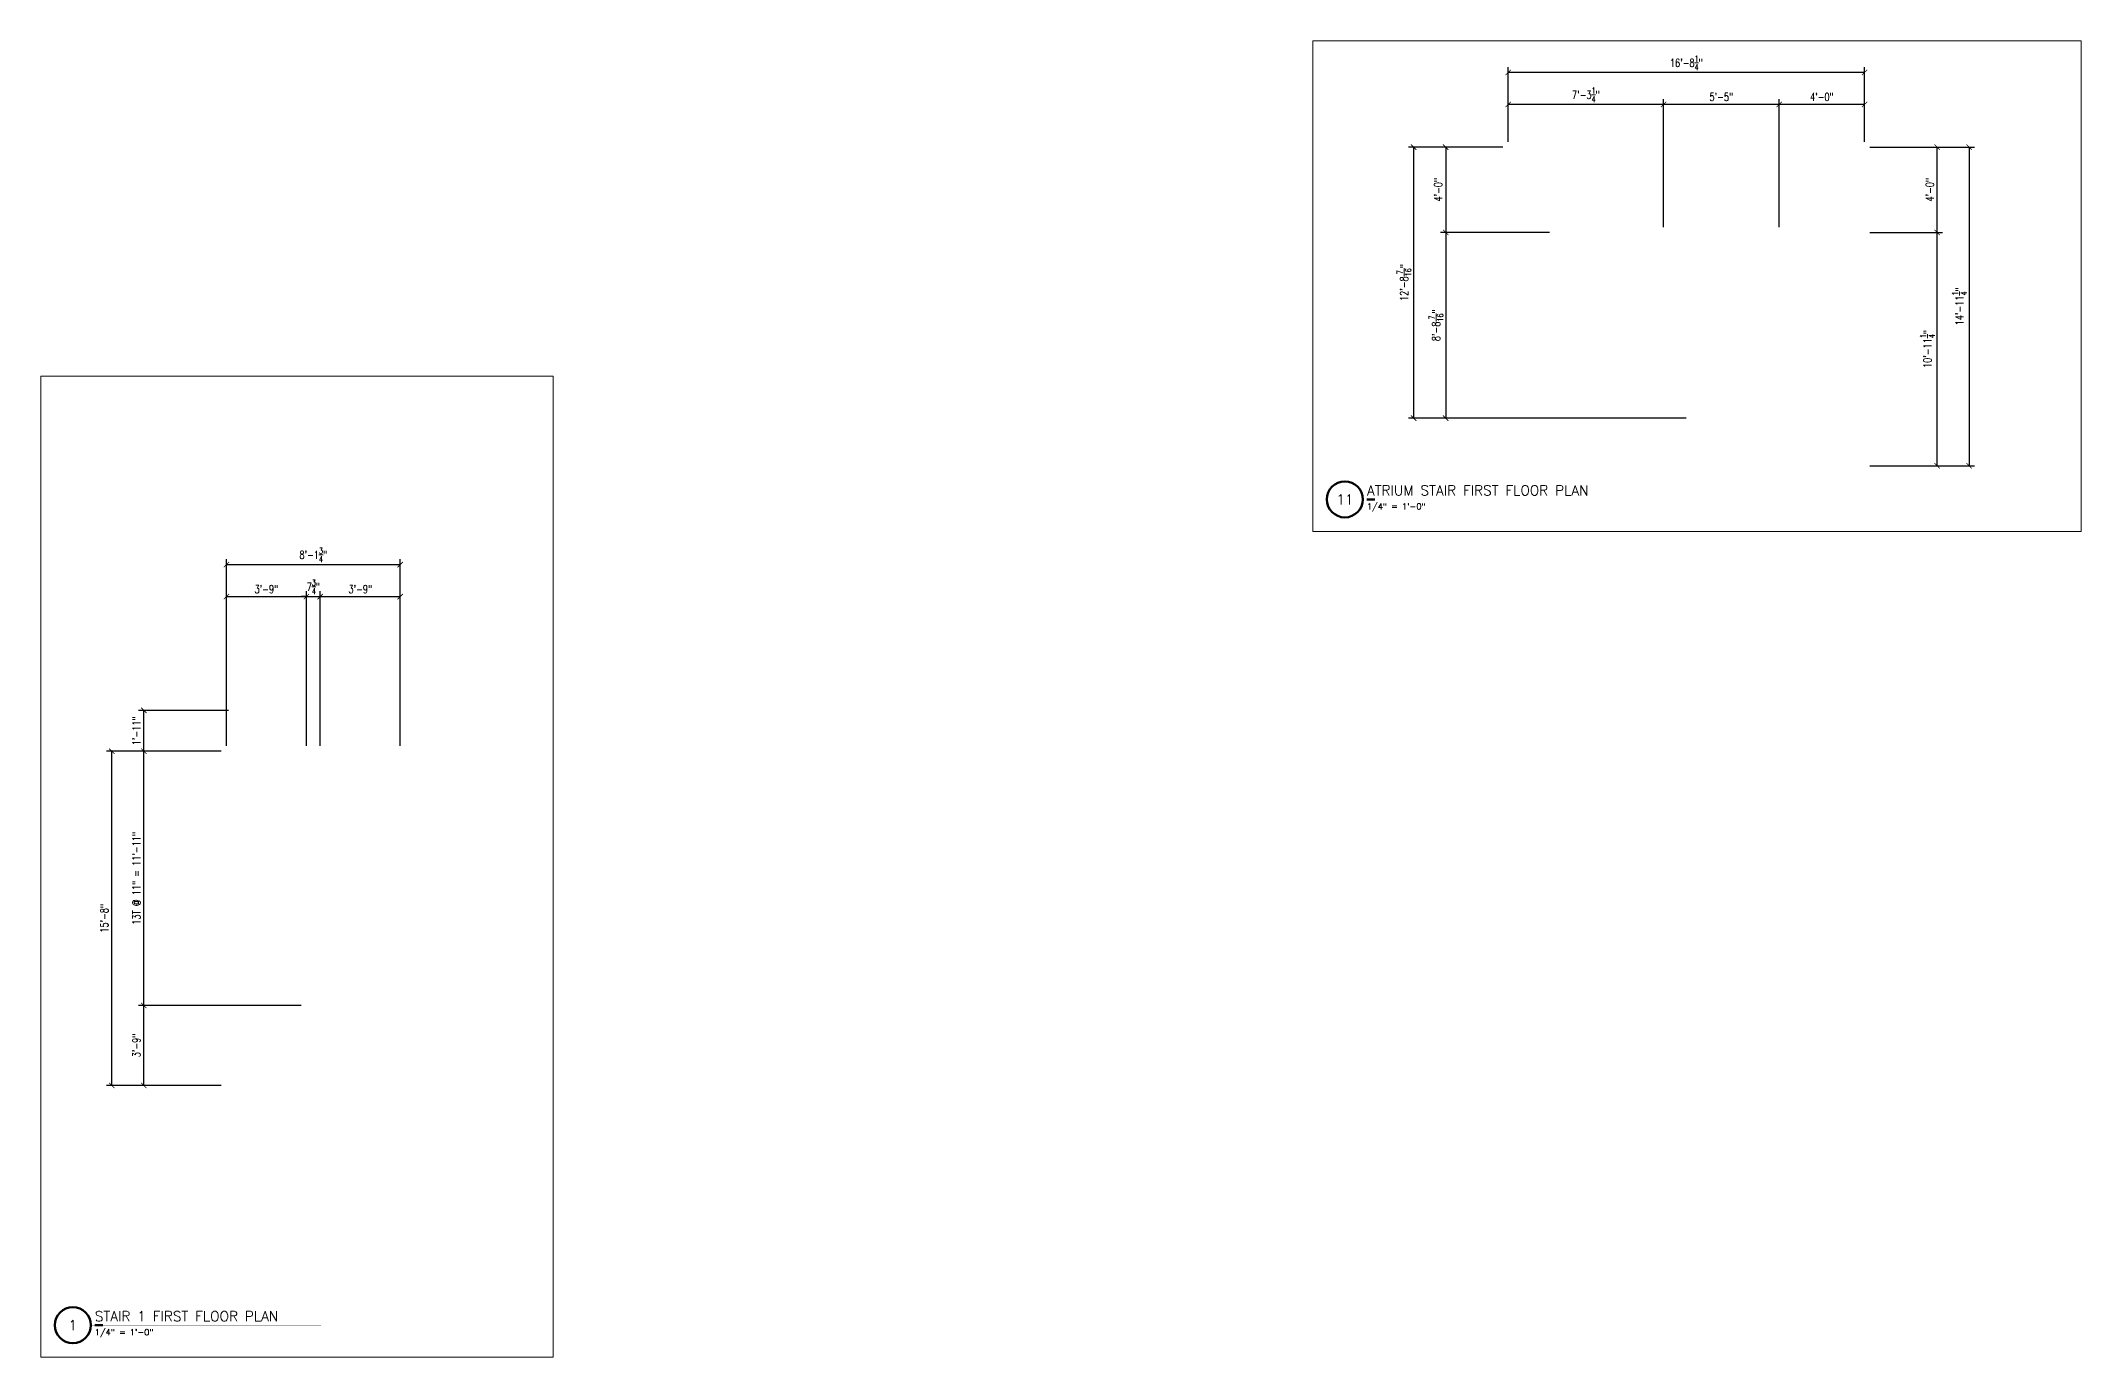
# Model space of a CAD drawing. Header units: inches. Extents: x 267 to 2136, y 549 to 1290.
# Drawn here: x 267 to 1414, y 549 to 1290 of the extents above; entities that cross this region are included whole.
import ezdxf
from ezdxf.enums import TextEntityAlignment as Align

# ---------------------------------------------------------------- set-up
doc = ezdxf.new("R2010")
doc.units = ezdxf.units.IN
doc.header["$LTSCALE"] = 0.5
doc.header["$MEASUREMENT"] = 0
doc.layers.get('0').update_dxf_attribs({"lineweight": 18})
doc.layers.get('Defpoints').update_dxf_attribs({"color": 140, "lineweight": 18})
doc.layers.add('A-Anno-Dims', color=211, linetype='Continuous', lineweight=18)
doc.layers.add('G-Anno-Ttlb', color=213, linetype='Continuous', lineweight=50)
doc.layers.add('A-Anno-Titl-Nplt', color=140, linetype='Continuous', lineweight=18, plot=False)
doc.styles.add('Arch-Dim', font='romans.shx', dxfattribs={"width": 0.75})
doc.styles.add('RomanS', font='romans.shx')
doc.dimstyles.new('Aec-Arch-I-96', dxfattribs={"dimscale": 96, "dimtxt": 0.09375, "dimasz": 0.0625, "dimexe": 0.0625, "dimexo": 0.0625, "dimgap": 0.03125, "dimtad": 1, "dimdec": 4, "dimzin": 3, "dimdsep": 46, "dimlunit": 4, "dimtxsty": 'Arch-Dim', "dimblk": 'ARCHTICK', "dimcen": 0.09375, "dimazin": 2, "dimtfac": 0.75, "dimtdec": 4, "dimtix": 1, "dimtmove": 2, "dimatfit": 2, "dimfxl": 1, "dimtolj": 1, "dimtzin": 0, "dimarcsym": 0})

# ---------------------------------------------------------------- blocks, each defined once
blk = doc.blocks.new('Anno_Title_A1')
at = {"color": 0, "linetype": 'ByBlock', "lineweight": -2}
blk.add_circle((0, 0), 2.25, dxfattribs=at)
blk.add_circle((0, 0), 2.25, dxfattribs=at)
at = {"color": 0, "linetype": 'ByBlock', "lineweight": -2, "style": 'RomanS'}
blk.add_attdef('NUMBER', text='', height=1.25, dxfattribs=at).set_placement((0, 0), align=Align.MIDDLE)
blk = doc.blocks.new('Anno_Title_T1')
at = {"color": 0, "linetype": 'ByBlock', "lineweight": -2}
blk.add_lwpolyline([(2.75, 0), (3.75, 0)], dxfattribs=at)
at = {"color": 0, "linetype": 'ByBlock', "lineweight": -2, "style": 'RomanS'}
blk.add_attdef('TITLE', (2.75, 0.5), '', height=1.25, dxfattribs=at)
blk.add_attdef('SCALE', text='', height=0.75, dxfattribs=at).set_placement((2.75, -0.5), align=Align.TOP_LEFT)
blk = doc.blocks.new('_ArchTick')
at = {"color": 0, "linetype": 'ByBlock', "const_width": 0.15}
blk.add_lwpolyline([(-0.5, -0.5), (0.5, 0.5)], dxfattribs=at)
blk = doc.blocks.new('*D14')
at = {"layer": 'A-Anno-Dims', "color": 0, "lineweight": -2, "transparency": 16777216}
for p, q in [((371.5, 892.9), (371.5, 979.9)), ((371.5, 976.9), (416.5, 976.9)), ((416.5, 892.9), (416.5, 979.9))]:
    blk.add_line(p, q, dxfattribs=at)
at = {"layer": 'Defpoints', "color": 0, "transparency": 16777216}
for p in [(416.5, 976.9), (371.5, 889.9), (416.5, 889.9)]:
    blk.add_point(p, dxfattribs=at)
at = {"layer": 'A-Anno-Dims', "color": 0, "lineweight": -2, "transparency": 16777216, "xscale": 3, "yscale": 3, "zscale": 3, "rotation": 180}
blk.add_blockref('_ArchTick', (371.5, 976.9), dxfattribs=at)
at = {"layer": 'A-Anno-Dims', "color": 0, "lineweight": -2, "transparency": 16777216, "xscale": 3, "yscale": 3, "zscale": 3}
blk.add_blockref('_ArchTick', (416.5, 976.9), dxfattribs=at)
at = {"layer": 'A-Anno-Dims', "color": 0, "transparency": 16777216, "insert": (394, 981.1), "char_height": 4.5, "attachment_point": 5, "style": 'Arch-Dim'}
blk.add_mtext('\\A1;3\'-9"', dxfattribs=at)
blk = doc.blocks.new('*D15')
at = {"layer": 'A-Anno-Dims', "color": 0, "lineweight": -2, "transparency": 16777216}
for p, q in [((424.3, 892.9), (424.3, 979.9)), ((424.3, 976.9), (469.2, 976.9)), ((469.2, 892.9), (469.2, 979.9))]:
    blk.add_line(p, q, dxfattribs=at)
at = {"layer": 'Defpoints', "color": 0, "transparency": 16777216}
for p in [(469.2, 976.9), (424.3, 889.9), (469.2, 889.9)]:
    blk.add_point(p, dxfattribs=at)
at = {"layer": 'A-Anno-Dims', "color": 0, "lineweight": -2, "transparency": 16777216, "xscale": 3, "yscale": 3, "zscale": 3, "rotation": 180}
blk.add_blockref('_ArchTick', (424.3, 976.9), dxfattribs=at)
at = {"layer": 'A-Anno-Dims', "color": 0, "lineweight": -2, "transparency": 16777216, "xscale": 3, "yscale": 3, "zscale": 3}
blk.add_blockref('_ArchTick', (469.2, 976.9), dxfattribs=at)
at = {"layer": 'A-Anno-Dims', "color": 0, "transparency": 16777216, "insert": (446.8, 981.1), "char_height": 4.5, "attachment_point": 5, "style": 'Arch-Dim'}
blk.add_mtext('\\A1;3\'-9"', dxfattribs=at)
blk = doc.blocks.new('*D16')
at = {"layer": 'A-Anno-Dims', "color": 0, "lineweight": -2, "transparency": 16777216}
for p, q in [((416.4999, 976.9375), (413.4999, 976.9375)), ((416.4999, 892.8749), (416.4999, 979.9375)), ((416.4999, 976.9375), (424.2501, 976.9375)), ((424.2501, 892.8749), (424.2501, 979.9375)), ((424.2501, 976.9375), (427.2501, 976.9375))]:
    blk.add_line(p, q, dxfattribs=at)
at = {"layer": 'Defpoints', "color": 0, "transparency": 16777216}
for p in [(424.2501, 976.9375), (416.4999, 889.8749), (424.2501, 889.8749)]:
    blk.add_point(p, dxfattribs=at)
at = {"layer": 'A-Anno-Dims', "color": 0, "lineweight": -2, "transparency": 16777216, "xscale": 3, "yscale": 3, "zscale": 3}
blk.add_blockref('_ArchTick', (416.4999, 976.9375), dxfattribs=at)
at = {"layer": 'A-Anno-Dims', "color": 0, "lineweight": -2, "transparency": 16777216, "xscale": 3, "yscale": 3, "zscale": 3, "rotation": 180}
blk.add_blockref('_ArchTick', (424.2501, 976.9375), dxfattribs=at)
at = {"layer": 'A-Anno-Dims', "color": 0, "transparency": 16777216, "insert": (420.375, 982.375), "char_height": 4.5, "attachment_point": 5, "style": 'Arch-Dim'}
blk.add_mtext('\\A1;7{\\H0.750000x;\\S3/4;}"', dxfattribs=at)
blk = doc.blocks.new('*D17')
at = {"layer": 'A-Anno-Dims', "color": 0, "lineweight": -2, "transparency": 16777216}
for p, q in [((371.5, 892.8749), (371.5, 997.9375)), ((371.5, 994.9375), (469.25, 994.9375)), ((469.25, 892.8749), (469.25, 997.9375))]:
    blk.add_line(p, q, dxfattribs=at)
at = {"layer": 'Defpoints', "color": 0, "transparency": 16777216}
for p in [(469.25, 994.9375), (371.5, 889.8749), (469.25, 889.8749)]:
    blk.add_point(p, dxfattribs=at)
at = {"layer": 'A-Anno-Dims', "color": 0, "lineweight": -2, "transparency": 16777216, "xscale": 3, "yscale": 3, "zscale": 3, "rotation": 180}
blk.add_blockref('_ArchTick', (371.5, 994.9375), dxfattribs=at)
at = {"layer": 'A-Anno-Dims', "color": 0, "lineweight": -2, "transparency": 16777216, "xscale": 3, "yscale": 3, "zscale": 3}
blk.add_blockref('_ArchTick', (469.25, 994.9375), dxfattribs=at)
at = {"layer": 'A-Anno-Dims', "color": 0, "transparency": 16777216, "insert": (420.375, 1000.375), "char_height": 4.5, "attachment_point": 5, "style": 'Arch-Dim'}
blk.add_mtext('\\A1;8\'-1{\\H0.750000x;\\S3/4;}"', dxfattribs=at)
blk = doc.blocks.new('*D18')
at = {"layer": 'A-Anno-Dims', "color": 0, "lineweight": -2, "transparency": 16777216}
for p, q in [((413.5, 746.9), (322.1, 746.9)), ((325.1, 701.9), (325.1, 746.9)), ((368.5, 701.9), (322.1, 701.9))]:
    blk.add_line(p, q, dxfattribs=at)
at = {"layer": 'Defpoints', "color": 0, "transparency": 16777216}
for p in [(325.1, 746.9), (416.5, 746.9), (371.5, 701.9)]:
    blk.add_point(p, dxfattribs=at)
at = {"layer": 'A-Anno-Dims', "color": 0, "lineweight": -2, "transparency": 16777216, "xscale": 3, "yscale": 3, "zscale": 3}
for p, rotation in [((325.1, 746.9), 90), ((325.1, 701.9), 270)]:
    blk.add_blockref('_ArchTick', p, dxfattribs=dict(at, rotation=rotation))
at = {"layer": 'A-Anno-Dims', "color": 0, "transparency": 16777216, "insert": (320.9, 724.4), "char_height": 4.5, "attachment_point": 5, "rotation": 90, "style": 'Arch-Dim'}
blk.add_mtext('\\A1;3\'-9"', dxfattribs=at)
blk = doc.blocks.new('*D19')
at = {"layer": 'A-Anno-Dims', "color": 0, "lineweight": -2, "transparency": 16777216}
for p, q in [((368.5, 889.9), (322.1, 889.9)), ((325.1, 746.9), (325.1, 889.9)), ((413.5, 746.9), (322.1, 746.9))]:
    blk.add_line(p, q, dxfattribs=at)
at = {"layer": 'Defpoints', "color": 0, "transparency": 16777216}
for p in [(325.1, 889.9), (371.5, 889.9), (416.5, 746.9)]:
    blk.add_point(p, dxfattribs=at)
at = {"layer": 'A-Anno-Dims', "color": 0, "lineweight": -2, "transparency": 16777216, "xscale": 3, "yscale": 3, "zscale": 3}
for p, rotation in [((325.1, 889.9), 90), ((325.1, 746.9), 270)]:
    blk.add_blockref('_ArchTick', p, dxfattribs=dict(at, rotation=rotation))
at = {"layer": 'A-Anno-Dims', "color": 0, "transparency": 16777216, "insert": (320.9, 818.4), "char_height": 4.5, "attachment_point": 5, "rotation": 90, "style": 'Arch-Dim'}
blk.add_mtext('\\A1;13T @ 11" = 11\'-11"', dxfattribs=at)
blk = doc.blocks.new('*D20')
at = {"layer": 'A-Anno-Dims', "color": 0, "lineweight": -2, "transparency": 16777216}
for p, q in [((368.5, 889.9), (304.1, 889.9)), ((307.1, 701.9), (307.1, 889.9)), ((368.5, 701.9), (304.1, 701.9))]:
    blk.add_line(p, q, dxfattribs=at)
at = {"layer": 'Defpoints', "color": 0, "transparency": 16777216}
for p in [(307.1, 889.9), (371.5, 889.9), (371.5, 701.9)]:
    blk.add_point(p, dxfattribs=at)
at = {"layer": 'A-Anno-Dims', "color": 0, "lineweight": -2, "transparency": 16777216, "xscale": 3, "yscale": 3, "zscale": 3}
for p, rotation in [((307.1, 889.9), 90), ((307.1, 701.9), 270)]:
    blk.add_blockref('_ArchTick', p, dxfattribs=dict(at, rotation=rotation))
at = {"layer": 'A-Anno-Dims', "color": 0, "transparency": 16777216, "insert": (302.9, 795.9), "char_height": 4.5, "attachment_point": 5, "rotation": 90, "style": 'Arch-Dim'}
blk.add_mtext('\\A1;15\'-8"', dxfattribs=at)
blk = doc.blocks.new('*D21')
at = {"layer": 'A-Anno-Dims', "color": 0, "lineweight": -2, "transparency": 16777216}
for p, q in [((372.7, 912.9), (322.1, 912.9)), ((325.1, 889.9), (325.1, 912.9)), ((368.5, 889.9), (322.1, 889.9))]:
    blk.add_line(p, q, dxfattribs=at)
at = {"layer": 'Defpoints', "color": 0, "transparency": 16777216}
for p in [(325.1, 912.9), (375.7, 912.9), (371.5, 889.9)]:
    blk.add_point(p, dxfattribs=at)
at = {"layer": 'A-Anno-Dims', "color": 0, "lineweight": -2, "transparency": 16777216, "xscale": 3, "yscale": 3, "zscale": 3}
for p, rotation in [((325.1, 912.9), 90), ((325.1, 889.9), 270)]:
    blk.add_blockref('_ArchTick', p, dxfattribs=dict(at, rotation=rotation))
at = {"layer": 'A-Anno-Dims', "color": 0, "transparency": 16777216, "insert": (320.9, 901.4), "char_height": 4.5, "attachment_point": 5, "rotation": 90, "style": 'Arch-Dim'}
blk.add_mtext('\\A1;1\'-11"', dxfattribs=at)
blk = doc.blocks.new('*D30')
at = {"layer": 'A-Anno-Dims', "color": 0, "lineweight": -2, "transparency": 16777216}
for p, q in [((1295.6, 1181.8), (1336.4, 1181.8)), ((1333.4, 1050.5), (1333.4, 1181.8)), ((1295.6, 1050.5), (1336.4, 1050.5))]:
    blk.add_line(p, q, dxfattribs=at)
at = {"layer": 'Defpoints', "color": 0, "transparency": 16777216}
for p in [(1292.6, 1181.8), (1333.4, 1181.8), (1292.6, 1050.5)]:
    blk.add_point(p, dxfattribs=at)
at = {"layer": 'A-Anno-Dims', "color": 0, "lineweight": -2, "transparency": 16777216, "xscale": 3, "yscale": 3, "zscale": 3}
for p, rotation in [((1333.4, 1181.8), 90), ((1333.4, 1050.5), 270)]:
    blk.add_blockref('_ArchTick', p, dxfattribs=dict(at, rotation=rotation))
at = {"layer": 'A-Anno-Dims', "color": 0, "transparency": 16777216, "insert": (1328, 1116.2), "char_height": 4.5, "attachment_point": 5, "rotation": 90, "style": 'Arch-Dim'}
blk.add_mtext('\\A1;10\'-11{\\H0.750000x;\\S1/4;}"', dxfattribs=at)
blk = doc.blocks.new('*D31')
at = {"layer": 'A-Anno-Dims', "color": 0, "lineweight": -2, "transparency": 16777216}
for p, q in [((1295.6, 1229.8), (1336.4, 1229.8)), ((1333.4, 1181.8), (1333.4, 1229.8)), ((1295.6, 1181.8), (1336.4, 1181.8))]:
    blk.add_line(p, q, dxfattribs=at)
at = {"layer": 'Defpoints', "color": 0, "transparency": 16777216}
for p in [(1292.6, 1229.8), (1333.4, 1229.8), (1292.6, 1181.8)]:
    blk.add_point(p, dxfattribs=at)
at = {"layer": 'A-Anno-Dims', "color": 0, "lineweight": -2, "transparency": 16777216, "xscale": 3, "yscale": 3, "zscale": 3}
for p, rotation in [((1333.4, 1229.8), 90), ((1333.4, 1181.8), 270)]:
    blk.add_blockref('_ArchTick', p, dxfattribs=dict(at, rotation=rotation))
at = {"layer": 'A-Anno-Dims', "color": 0, "transparency": 16777216, "insert": (1329.3, 1205.8), "char_height": 4.5, "attachment_point": 5, "rotation": 90, "style": 'Arch-Dim'}
blk.add_mtext('\\A1;4\'-0"', dxfattribs=at)
blk = doc.blocks.new('*D32')
at = {"layer": 'A-Anno-Dims', "color": 0, "lineweight": -2, "transparency": 16777216}
for p, q in [((1295.6, 1229.8), (1354.4, 1229.8)), ((1351.4, 1229.8), (1351.4, 1050.5)), ((1295.6, 1050.5), (1354.4, 1050.5))]:
    blk.add_line(p, q, dxfattribs=at)
at = {"layer": 'Defpoints', "color": 0, "transparency": 16777216}
for p in [(1292.6, 1229.8), (1292.6, 1050.5), (1351.4, 1050.5)]:
    blk.add_point(p, dxfattribs=at)
at = {"layer": 'A-Anno-Dims', "color": 0, "lineweight": -2, "transparency": 16777216, "xscale": 3, "yscale": 3, "zscale": 3}
for p, rotation in [((1351.4, 1229.8), 90), ((1351.4, 1050.5), 270)]:
    blk.add_blockref('_ArchTick', p, dxfattribs=dict(at, rotation=rotation))
at = {"layer": 'A-Anno-Dims', "color": 0, "transparency": 16777216, "insert": (1346, 1140.2), "char_height": 4.5, "attachment_point": 5, "rotation": 90, "style": 'Arch-Dim'}
blk.add_mtext('\\A1;14\'-11{\\H0.750000x;\\S1/4;}"', dxfattribs=at)
blk = doc.blocks.new('*D33')
at = {"layer": 'A-Anno-Dims', "color": 0, "lineweight": -2, "transparency": 16777216}
for p, q in [((1244.6, 1232.8), (1244.6, 1256.8)), ((1292.6, 1253.8), (1244.6, 1253.8)), ((1292.6, 1232.8), (1292.6, 1256.8))]:
    blk.add_line(p, q, dxfattribs=at)
at = {"layer": 'Defpoints', "color": 0, "transparency": 16777216}
for p in [(1244.6, 1253.8), (1244.6, 1229.8), (1292.6, 1229.8)]:
    blk.add_point(p, dxfattribs=at)
at = {"layer": 'A-Anno-Dims', "color": 0, "lineweight": -2, "transparency": 16777216, "xscale": 3, "yscale": 3, "zscale": 3, "rotation": 180}
blk.add_blockref('_ArchTick', (1244.6, 1253.8), dxfattribs=at)
at = {"layer": 'A-Anno-Dims', "color": 0, "lineweight": -2, "transparency": 16777216, "xscale": 3, "yscale": 3, "zscale": 3}
blk.add_blockref('_ArchTick', (1292.6, 1253.8), dxfattribs=at)
at = {"layer": 'A-Anno-Dims', "color": 0, "transparency": 16777216, "insert": (1268.6, 1258), "char_height": 4.5, "attachment_point": 5, "style": 'Arch-Dim'}
blk.add_mtext('\\A1;4\'-0"', dxfattribs=at)
blk = doc.blocks.new('*D34')
at = {"layer": 'A-Anno-Dims', "color": 0, "lineweight": -2, "transparency": 16777216}
for p, q in [((1179.6, 1184.8), (1179.6, 1256.8)), ((1244.6, 1253.8), (1179.6, 1253.8)), ((1244.6, 1184.8), (1244.6, 1256.8))]:
    blk.add_line(p, q, dxfattribs=at)
at = {"layer": 'Defpoints', "color": 0, "transparency": 16777216}
for p in [(1179.6, 1253.8), (1179.6, 1181.8), (1244.6, 1181.8)]:
    blk.add_point(p, dxfattribs=at)
at = {"layer": 'A-Anno-Dims', "color": 0, "lineweight": -2, "transparency": 16777216, "xscale": 3, "yscale": 3, "zscale": 3, "rotation": 180}
blk.add_blockref('_ArchTick', (1179.6, 1253.8), dxfattribs=at)
at = {"layer": 'A-Anno-Dims', "color": 0, "lineweight": -2, "transparency": 16777216, "xscale": 3, "yscale": 3, "zscale": 3}
blk.add_blockref('_ArchTick', (1244.6, 1253.8), dxfattribs=at)
at = {"layer": 'A-Anno-Dims', "color": 0, "transparency": 16777216, "insert": (1212.1, 1258), "char_height": 4.5, "attachment_point": 5, "style": 'Arch-Dim'}
blk.add_mtext('\\A1;5\'-5"', dxfattribs=at)
blk = doc.blocks.new('*D35')
at = {"layer": 'A-Anno-Dims', "color": 0, "lineweight": -2, "transparency": 16777216}
for p, q in [((1092.3, 1232.8), (1092.3, 1256.8)), ((1179.6, 1253.8), (1092.3, 1253.8)), ((1179.6, 1184.8), (1179.6, 1256.8))]:
    blk.add_line(p, q, dxfattribs=at)
at = {"layer": 'Defpoints', "color": 0, "transparency": 16777216}
for p in [(1092.3, 1253.8), (1092.3, 1229.8), (1179.6, 1181.8)]:
    blk.add_point(p, dxfattribs=at)
at = {"layer": 'A-Anno-Dims', "color": 0, "lineweight": -2, "transparency": 16777216, "xscale": 3, "yscale": 3, "zscale": 3, "rotation": 180}
blk.add_blockref('_ArchTick', (1092.3, 1253.8), dxfattribs=at)
at = {"layer": 'A-Anno-Dims', "color": 0, "lineweight": -2, "transparency": 16777216, "xscale": 3, "yscale": 3, "zscale": 3}
blk.add_blockref('_ArchTick', (1179.6, 1253.8), dxfattribs=at)
at = {"layer": 'A-Anno-Dims', "color": 0, "transparency": 16777216, "insert": (1135.9, 1259.2), "char_height": 4.5, "attachment_point": 5, "style": 'Arch-Dim'}
blk.add_mtext('\\A1;7\'-3{\\H0.750000x;\\S1/4;}"', dxfattribs=at)
blk = doc.blocks.new('*D36')
at = {"layer": 'A-Anno-Dims', "color": 0, "lineweight": -2, "transparency": 16777216}
for p, q in [((1089.3, 1229.8), (1054.1, 1229.8)), ((1057.1, 1229.8), (1057.1, 1181.8)), ((1115.5, 1181.8), (1054.1, 1181.8))]:
    blk.add_line(p, q, dxfattribs=at)
at = {"layer": 'Defpoints', "color": 0, "transparency": 16777216}
for p in [(1092.3, 1229.8), (1057.1, 1181.8), (1118.5, 1181.8)]:
    blk.add_point(p, dxfattribs=at)
at = {"layer": 'A-Anno-Dims', "color": 0, "lineweight": -2, "transparency": 16777216, "xscale": 3, "yscale": 3, "zscale": 3}
for p, rotation in [((1057.1, 1229.8), 90), ((1057.1, 1181.8), 270)]:
    blk.add_blockref('_ArchTick', p, dxfattribs=dict(at, rotation=rotation))
at = {"layer": 'A-Anno-Dims', "color": 0, "transparency": 16777216, "insert": (1052.9, 1205.8), "char_height": 4.5, "attachment_point": 5, "rotation": 90, "style": 'Arch-Dim'}
blk.add_mtext('\\A1;4\'-0"', dxfattribs=at)
blk = doc.blocks.new('*D37')
at = {"layer": 'A-Anno-Dims', "color": 0, "lineweight": -2, "transparency": 16777216}
for p, q in [((1115.5, 1181.8), (1054.1, 1181.8)), ((1057.1, 1181.8), (1057.1, 1077.3)), ((1192.4, 1077.3), (1054.1, 1077.3))]:
    blk.add_line(p, q, dxfattribs=at)
at = {"layer": 'Defpoints', "color": 0, "transparency": 16777216}
for p in [(1118.5, 1181.8), (1057.1, 1077.3), (1195.4, 1077.3)]:
    blk.add_point(p, dxfattribs=at)
at = {"layer": 'A-Anno-Dims', "color": 0, "lineweight": -2, "transparency": 16777216, "xscale": 3, "yscale": 3, "zscale": 3}
for p, rotation in [((1057.1, 1181.8), 90), ((1057.1, 1077.3), 270)]:
    blk.add_blockref('_ArchTick', p, dxfattribs=dict(at, rotation=rotation))
at = {"layer": 'A-Anno-Dims', "color": 0, "transparency": 16777216, "insert": (1051.7, 1129.6), "char_height": 4.5, "attachment_point": 5, "rotation": 90, "style": 'Arch-Dim'}
blk.add_mtext('\\A1;8\'-8{\\H0.750000x;\\S7/16;}"', dxfattribs=at)
blk = doc.blocks.new('*D38')
at = {"layer": 'A-Anno-Dims', "color": 0, "lineweight": -2, "transparency": 16777216}
for p, q in [((1092.3, 1232.8), (1092.3, 1274.8)), ((1292.6, 1232.8), (1292.6, 1274.8)), ((1292.6, 1271.8), (1092.3, 1271.8))]:
    blk.add_line(p, q, dxfattribs=at)
at = {"layer": 'Defpoints', "color": 0, "transparency": 16777216}
for p in [(1092.3, 1271.8), (1092.3, 1229.8), (1292.6, 1229.8)]:
    blk.add_point(p, dxfattribs=at)
at = {"layer": 'A-Anno-Dims', "color": 0, "lineweight": -2, "transparency": 16777216, "xscale": 3, "yscale": 3, "zscale": 3, "rotation": 180}
blk.add_blockref('_ArchTick', (1092.3, 1271.8), dxfattribs=at)
at = {"layer": 'A-Anno-Dims', "color": 0, "lineweight": -2, "transparency": 16777216, "xscale": 3, "yscale": 3, "zscale": 3}
blk.add_blockref('_ArchTick', (1292.6, 1271.8), dxfattribs=at)
at = {"layer": 'A-Anno-Dims', "color": 0, "transparency": 16777216, "insert": (1192.4, 1277.2), "char_height": 4.5, "attachment_point": 5, "style": 'Arch-Dim'}
blk.add_mtext('\\A1;16\'-8{\\H0.750000x;\\S1/4;}"', dxfattribs=at)
blk = doc.blocks.new('*D39')
at = {"layer": 'A-Anno-Dims', "color": 0, "lineweight": -2, "transparency": 16777216}
for p, q in [((1089.3, 1229.8), (1036.1, 1229.8)), ((1039.1, 1077.3), (1039.1, 1229.8)), ((1192.4, 1077.3), (1036.1, 1077.3))]:
    blk.add_line(p, q, dxfattribs=at)
at = {"layer": 'Defpoints', "color": 0, "transparency": 16777216}
for p in [(1039.1, 1229.8), (1092.3, 1229.8), (1195.4, 1077.3)]:
    blk.add_point(p, dxfattribs=at)
at = {"layer": 'A-Anno-Dims', "color": 0, "lineweight": -2, "transparency": 16777216, "xscale": 3, "yscale": 3, "zscale": 3}
for p, rotation in [((1039.1, 1229.8), 90), ((1039.1, 1077.3), 270)]:
    blk.add_blockref('_ArchTick', p, dxfattribs=dict(at, rotation=rotation))
at = {"layer": 'A-Anno-Dims', "color": 0, "transparency": 16777216, "insert": (1033.7, 1153.6), "char_height": 4.5, "attachment_point": 5, "rotation": 90, "style": 'Arch-Dim'}
blk.add_mtext('\\A1;12\'-8{\\H0.750000x;\\S7/16;}"', dxfattribs=at)

msp = doc.modelspace()

# ---------------------------------------------------------------- linework, layer by layer
at = {"layer": 'A-Anno-Titl-Nplt'}
for points in [[(1414.4375, 1289.625), (982.4375, 1289.625), (982.4375, 1013.625), (1414.4375, 1013.625)], [(267.15625, 549), (555.15625, 549), (555.15625, 1101), (267.15625, 1101)]]:
    msp.add_lwpolyline(points, close=True, dxfattribs=at)
at = {"layer": 'G-Anno-Ttlb'}
for points in [[(1010.5625, 1031.625, 0.1125, 0.1125, 0), (1235.00527, 1031.625, 0.1125, 0.1125, 0)], [(295.28125, 567, 0.1125, 0.1125, 0), (424.65625, 567, 0.1125, 0.1125, 0)]]:
    msp.add_lwpolyline(points, format="xyseb", dxfattribs=at)

# ---------------------------------------------------------------- block references
ref = msp.add_blockref('Anno_Title_A1', (1000.4375, 1031.625), dxfattribs=dict(at, xscale=4.5, yscale=4.5, zscale=4.5))
ref.add_attrib('NUMBER', '11', dxfattribs={"layer": '0', "color": 0, "linetype": 'ByBlock', "lineweight": -2, "height": 5.625, "style": 'Arch-Dim'}).set_placement((1000.4375, 1031.625), align=Align.MIDDLE)
ref = msp.add_blockref('Anno_Title_T1', (1000.4375, 1031.625), dxfattribs=dict(at, xscale=4.5, yscale=4.5, zscale=4.5))
ref.add_attrib('SCALE', '1/4" = 1\'-0"', dxfattribs={"layer": '0', "color": 0, "linetype": 'ByBlock', "lineweight": -2, "height": 3.375, "style": 'Arch-Dim'}).set_placement((1012.8125, 1029.375), align=Align.TOP_LEFT)
ref.add_attrib('TITLE', 'ATRIUM STAIR FIRST FLOOR PLAN', (1012.8125, 1033.875), dxfattribs={"layer": '0', "color": 0, "linetype": 'ByBlock', "lineweight": -2, "height": 5.625, "style": 'Arch-Dim'})
ref = msp.add_blockref('Anno_Title_A1', (285.15625, 567), dxfattribs=dict(at, xscale=4.5, yscale=4.5, zscale=4.5))
ref.add_attrib('NUMBER', '1', dxfattribs={"layer": '0', "color": 0, "linetype": 'ByBlock', "lineweight": -2, "height": 5.625, "style": 'Arch-Dim'}).set_placement((285.15625, 567), align=Align.MIDDLE)
ref = msp.add_blockref('Anno_Title_T1', (285.15625, 567), dxfattribs=dict(at, xscale=4.5, yscale=4.5, zscale=4.5))
ref.add_attrib('SCALE', '1/4" = 1\'-0"', dxfattribs={"layer": '0', "color": 0, "linetype": 'ByBlock', "lineweight": -2, "height": 3.375, "style": 'Arch-Dim'}).set_placement((297.53125, 564.75), align=Align.TOP_LEFT)
ref.add_attrib('TITLE', 'STAIR 1 FIRST FLOOR PLAN', (297.53125, 569.25), dxfattribs={"layer": '0', "color": 0, "linetype": 'ByBlock', "lineweight": -2, "height": 5.625, "style": 'Arch-Dim'})

# ---------------------------------------------------------------- dimensions: what is measured, and where the dimension line sits
at = {"layer": 'A-Anno-Dims'}
for base, p1, p2, picture, middle in [((1092.31554, 1271.77747), (1292.5625, 1229.77747), (1092.31554, 1229.77747), '*D38', (1192.43902, 1277.21497)), ((1092.31554, 1253.77747), (1179.57456, 1181.77747), (1092.31554, 1229.77747), '*D35', (1135.94505, 1259.21497)), ((1179.57456, 1253.77747), (1244.5625, 1181.77747), (1179.57456, 1181.77747), '*D34', (1212.06853, 1257.95604)), ((1244.5625, 1253.77747), (1292.5625, 1229.77747), (1244.5625, 1229.77747), '*D33', (1268.5625, 1257.95604)), ((469.25, 994.9375), (371.5, 889.8749), (469.25, 889.8749), '*D17', (420.375, 1000.375)), ((416.4999, 976.9375), (371.5, 889.8749), (416.4999, 889.8749), '*D14', (393.99995, 981.11607)), ((424.2501, 976.9375), (416.4999, 889.8749), (424.2501, 889.8749), '*D16', (420.375, 982.375)), ((469.25, 976.9375), (424.2501, 889.8749), (469.25, 889.8749), '*D15', (446.75005, 981.11607))]:
    dim = msp.add_linear_dim(base=base, p1=p1, p2=p2, dimstyle='Aec-Arch-I-96', override={"dimscale": 48}, dxfattribs=at)
    dim.commit()
    dim.dimension.update_dxf_attribs({"geometry": picture, "text_midpoint": middle})
for base, p1, p2, picture, middle in [((1039.125, 1229.777468), (1195.448353, 1077.324116), (1092.315544, 1229.777468), '*D39', (1033.6875, 1153.550792)), ((1057.125, 1181.77747), (1092.31554, 1229.77747), (1118.49025, 1181.77747), '*D36', (1052.94643, 1205.77747)), ((1333.4375, 1229.77747), (1292.5625, 1181.77747), (1292.5625, 1229.77747), '*D31', (1329.25893, 1205.77747)), ((1351.4375, 1050.54016), (1292.5625, 1229.77747), (1292.5625, 1050.54016), '*D32', (1346, 1140.15881)), ((1057.125, 1077.324116), (1118.490254, 1181.777468), (1195.448353, 1077.324116), '*D37', (1051.6875, 1129.550792)), ((1333.4375, 1181.77747), (1292.5625, 1050.54016), (1292.5625, 1181.77747), '*D30', (1328, 1116.15881)), ((325.0625, 912.8749), (371.5, 889.8749), (375.7499, 912.8749), '*D21', (320.88393, 901.3749)), ((307.0625, 889.8749), (371.5, 701.875), (371.5, 889.8749), '*D20', (302.88393, 795.87495)), ((325.0625, 746.875), (371.5, 701.875), (416.4999, 746.875), '*D18', (320.88393, 724.375))]:
    dim = msp.add_linear_dim(base=base, p1=p1, p2=p2, angle=90, dimstyle='Aec-Arch-I-96', override={"dimscale": 48}, dxfattribs=at)
    dim.commit()
    dim.dimension.update_dxf_attribs({"geometry": picture, "text_midpoint": middle})
dim = msp.add_linear_dim(base=(325.0625, 889.8749), p1=(416.4999, 746.875), p2=(371.5, 889.8749), angle=90, text='13T @ 11" = 11\'-11"', dimstyle='Aec-Arch-I-96', override={"dimscale": 48}, dxfattribs=at)
dim.commit()
dim.dimension.update_dxf_attribs({"geometry": '*D19', "text_midpoint": (320.88393, 818.37495)})

doc.saveas('drawing.dxf')
